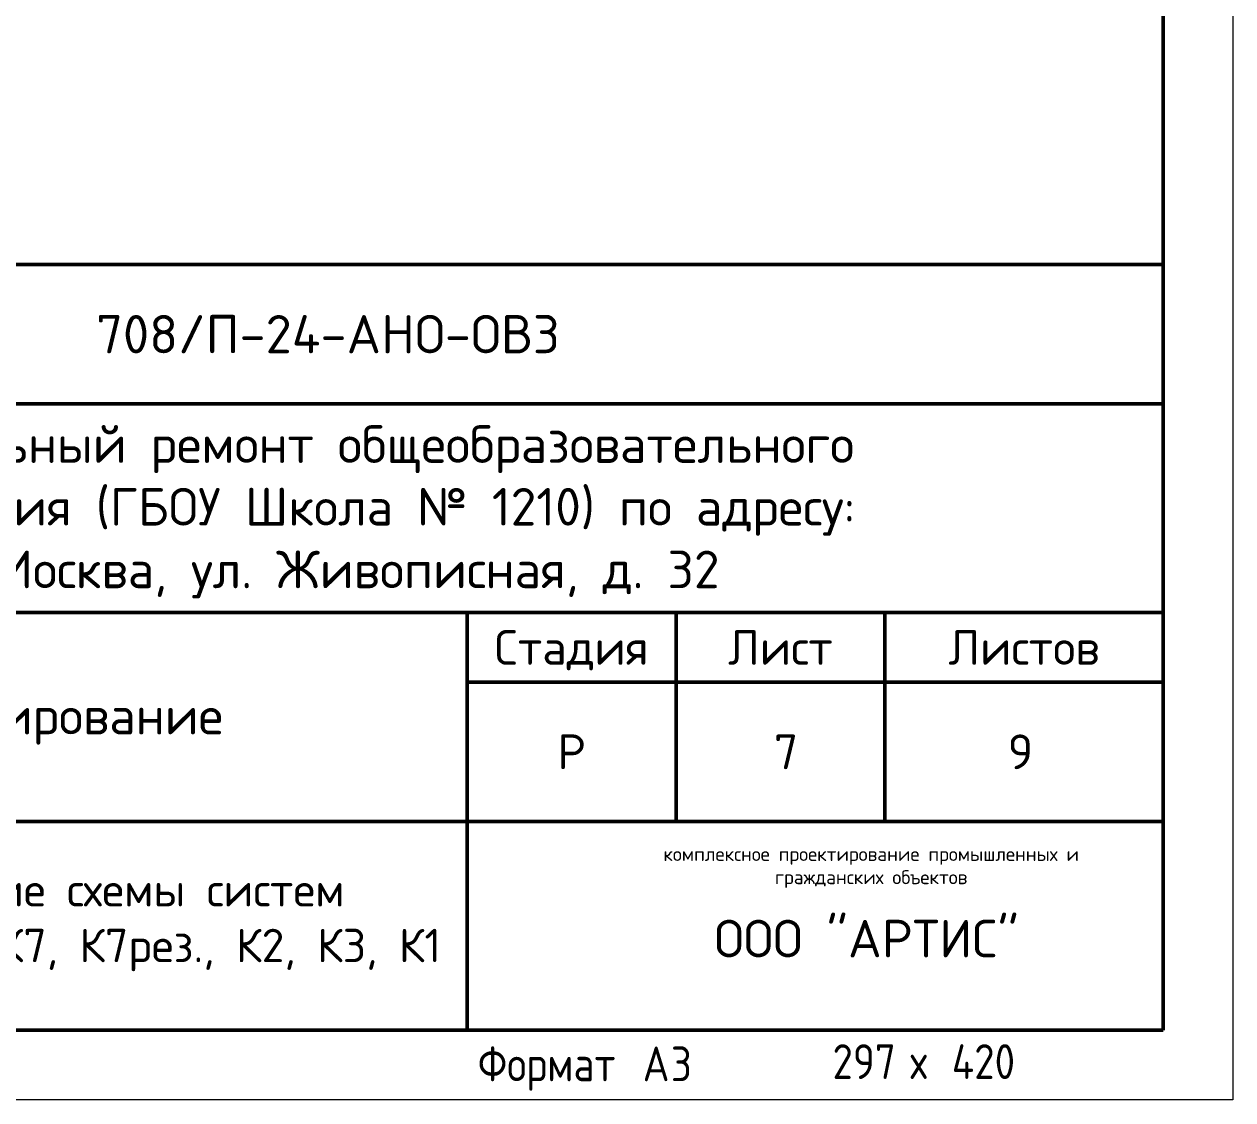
# Model space of a CAD drawing. Header units: millimetres. Extents: x -88595 to 880822, y -1054509 to -148035.
# Drawn here: x 394283 to 402966, y -336734 to -329006 of the extents above; entities that cross this region are included whole.
import ezdxf
from ezdxf.enums import TextEntityAlignment as Align

# ---------------------------------------------------------------- set-up
doc = ezdxf.new("R2010")
doc.units = ezdxf.units.MM
doc.layers.add('_Стадия Р', color=230, linetype='Continuous')
doc.layers.add('Основная надпись', color=7, linetype='Continuous', lineweight=30)
doc.layers.add('ОФ_рамка', color=7, linetype='Continuous', lineweight=50)
doc.styles.add('$8$GOST Common', font='GOST_Common.ttf', dxfattribs={"width": 0.9, "height": 2.5})
doc.styles.add('PDF ISOCPEUR', font='isocpeur.ttf')

msp = doc.modelspace()

# ---------------------------------------------------------------- linework, layer by layer
at = {"layer": 'Основная надпись', "lineweight": 20}
for p, q in [((402965.5, -307033.6), (402965.5, -336733.6)), ((402965.5, -336733.6), (360965.5, -336733.6))]:
    msp.add_line(p, q, dxfattribs=at)
at = {"layer": 'Основная надпись', "lineweight": 50}
for p, q in [((402465.5, -336233.6), (402465.5, -307533.6)), ((362965.5, -336233.6), (402465.5, -336233.6))]:
    msp.add_line(p, q, dxfattribs=at)
at = {"layer": 'ОФ_рамка', "ltscale": 100, "transparency": 33554636}
for p, q in [((383965.5, -330733.6), (402465.5, -330733.6)), ((402465.5, -336233.6), (402465.5, -330733.6)), ((390465.5, -331733.6), (402465.5, -331733.6)), ((383965.5, -333233.6), (402465.5, -333233.6)), ((398965.5, -333233.6), (398965.5, -334733.6)), ((400465.5, -333233.6), (400465.5, -334733.6)), ((397465.5, -333733.6), (402465.5, -333733.6)), ((390465.5, -334733.6), (402465.5, -334733.6)), ((383965.5, -336233.6), (402465.5, -336233.6))]:
    msp.add_line(p, q, dxfattribs=at)
msp.add_lwpolyline([(397465.5, -333233.6), (397465.5, -336233.6)], dxfattribs=at)

# ---------------------------------------------------------------- texts
at = {"layer": '_Стадия Р', "color": 1, "lineweight": 15, "ltscale": 100, "transparency": 33554636, "insert": (396465.5, -331233.6), "char_height": 275, "width": 12000, "attachment_point": 5, "style": 'PDF ISOCPEUR'}
msp.add_mtext('{\\C0;708/П-24-АНО-ОВ3}', dxfattribs=at)
at = {"layer": '_Стадия Р', "color": 7, "linetype": 'Continuous', "transparency": 33554687, "insert": (398215.5, -334233.6), "char_height": 250, "width": 1500, "attachment_point": 5, "style": 'PDF ISOCPEUR'}
msp.add_mtext('Р', dxfattribs=at)
at = {"layer": 'Основная надпись', "lineweight": 9, "char_height": 250, "attachment_point": 1, "style": '$8$GOST Common'}
for s, insert, width in [('Формат', (397541.3, -336350.3), 1342.025), ('\\fGOST Common|b0|i0|c204|p34|;\\W.9;А', (398726, -336350.3), 245.316), ('\\fGOST Common|b0|i0|c204|p34|;\\W.9;3', (398928.4, -336350.3), 194.81), ('297 ', (400089.6, -336334.1), 678.228), (' 420', (400809.9, -336334.1), 699.873), ('\\fGOST Common|b0|i0|c204|p34|;\\W.9;х', (400649.2, -336334.1), 194.81)]:
    msp.add_mtext(s, dxfattribs=dict(at, insert=insert, width=width))
at = {"layer": 'ОФ_рамка', "color": 7, "linetype": 'Continuous', "transparency": 33554687, "style": 'PDF ISOCPEUR'}
for s, p in [('Стадия', (398215.5, -333483.6)), ('Лист', (399715.5, -333483.6)), ('Листов', (401465.5, -333483.6))]:
    msp.add_text(s, height=250, dxfattribs=at).set_placement(p, align=Align.MIDDLE_CENTER)
at = {"layer": 'ОФ_рамка', "lineweight": 15, "ltscale": 100, "transparency": 33554636, "attachment_point": 5, "style": 'PDF ISOCPEUR'}
for s, insert, char_height, width in [('\\pxqc;Капитальный ремонт общеобразовательного\\Pучреждения (ГБОУ Школа № 1210) по адресу: \\Pг. Москва, ул. Живописная, д. 32', (396465.5, -332510), 270, 9013.527), ('Кондиционирование', (393965.5, -334010), 270, 9013.527), ('Аксонометрические схемы систем кондиционирования К7, К7рез., К2, К3, К1', (394065.6, -335457.2), 240, 7000)]:
    msp.add_mtext(s, dxfattribs=dict(at, insert=insert, char_height=char_height, width=width))
at = {"layer": 'ОФ_рамка', "color": 7, "linetype": 'Continuous', "transparency": 33554687, "char_height": 250, "width": 1500, "attachment_point": 5, "style": 'PDF ISOCPEUR'}
for s, insert in [('7', (399756.1, -334233.6)), ('9', (401439.8, -334233.6))]:
    msp.add_mtext(s, dxfattribs=dict(at, insert=insert))
at = {"layer": 'ОФ_рамка', "color": 7, "transparency": 33554687, "attachment_point": 5, "style": 'PDF ISOCPEUR'}
for s, insert, char_height, width in [('комплексное проектирование промышленных и гражданских объектов', (400367.4, -335064.6), 100, 3141.161), ('ООО "АРТИС"', (400335.1, -335575.6), 270, 3189.425)]:
    msp.add_mtext(s, dxfattribs=dict(at, insert=insert, char_height=char_height, width=width))

doc.saveas('drawing.dxf')
